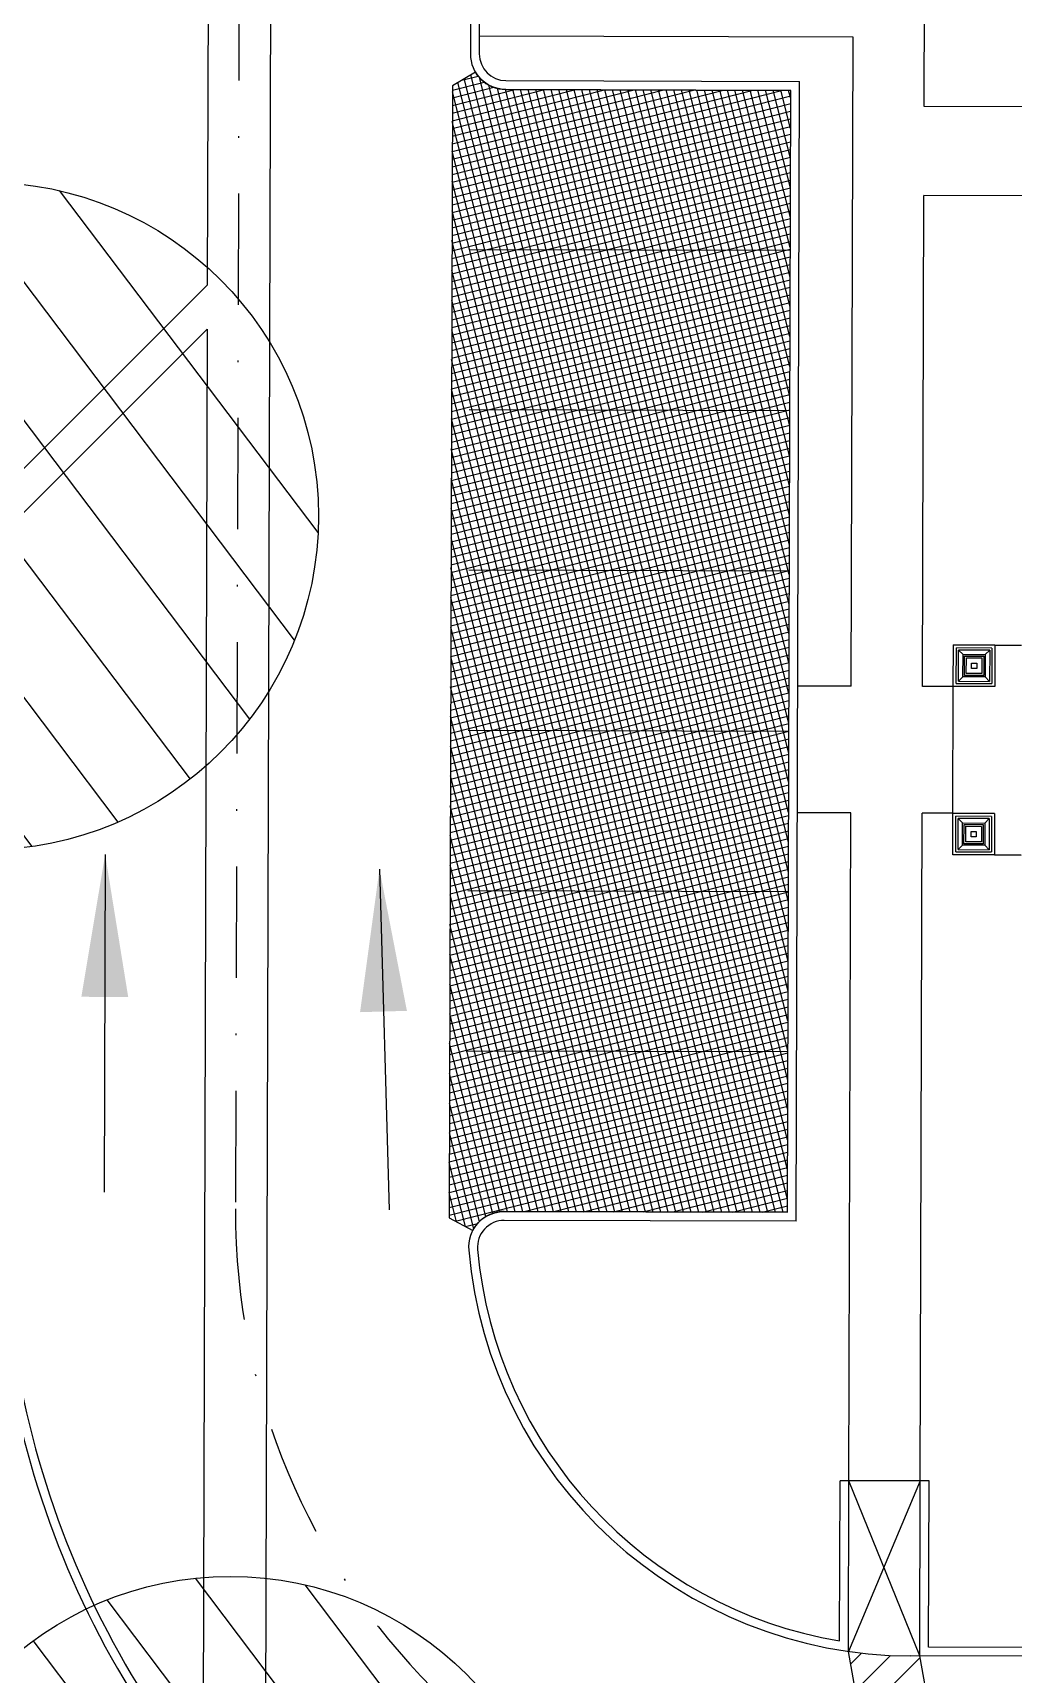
# Model space of a CAD drawing. Header units: feet. Extents: x 26064 to 27719, y 16802 to 28989.
# Drawn here: x 27101 to 27156, y 17176.1 to 17268.3 of the extents above; entities that cross this region are included whole.
import ezdxf

# ---------------------------------------------------------------- set-up
doc = ezdxf.new("R2010")
doc.units = ezdxf.units.FT
doc.header["$LTSCALE"] = 50
doc.header["$MEASUREMENT"] = 0
for name, pattern in [('CENTERPL', [0.25, 0.125, -0.0625, 0, -0.0625]), ('HIDDEN', [0.375, 0.25, -0.125]), ('HIDDEN2', [0.1875, 0.125, -0.0625])]:
    doc.linetypes.add(name, pattern=pattern)
for name, color, linetype in [('BUILDING-INTERIOR', 251, 'Continuous'), ('BUILDINGS', 5, 'Continuous'), ('CL-ROADS', 9, 'CENTERPL'), ('CONC-5INCH-BOUNDS', 251, 'Continuous'), ('CONC-5INCH-HATCH', 251, 'Continuous'), ('CURB-B', 4, 'Continuous'), ('CURB-F', 32, 'Continuous'), ('DEMO-STORM SEWER', 13, 'HIDDEN2'), ('INLET PROTECTION', 1, 'HIDDEN'), ('PAINT-MARKINGS', 32, 'Continuous'), ('PARKSTRIPES', 32, 'Continuous'), ('SD-OUTER', 6, 'Continuous'), ('SD-OUTER-PRIVATE', 6, 'Continuous'), ('SD-STRUCTURE', 6, 'Continuous'), ('SIDEWALK', 9, 'Continuous')]:
    doc.layers.add(name, color=color, linetype=linetype)
doc.styles.add('ls80', font='simplex', dxfattribs={"oblique": 15, "height": 4})
doc.dimstyles.new('dim', dxfattribs={"dimtxt": 0.18, "dimasz": 0.16, "dimexe": 0.0625, "dimexo": 0.0625, "dimgap": 0.03, "dimtad": 3, "dimdec": 4, "dimzin": 0, "dimdsep": 46, "dimtxsty": 'ls80', "dimcen": 0.09, "dimclrd": 256, "dimclre": 256, "dimclrt": 256, "dimaunit": 1, "dimadec": 4, "dimazin": 0, "dimtfac": 1, "dimtdec": 4, "dimtofl": 0, "dimtmove": 2, "dimatfit": 3, "dimfxl": 0, "dimtolj": 1, "dimtzin": 0, "dimlwd": -1, "dimlwe": -1, "dimarcsym": 0})

msp = doc.modelspace()

# ---------------------------------------------------------------- hatches: boundary and pattern name
at = {"layer": 'CONC-5INCH-HATCH'}
h = msp.add_hatch(dxfattribs=at)
h.set_pattern_fill('ANSI37', scale=3.33, angle=329.2625, style=0)
edge = h.paths.add_edge_path()
edge.add_line((27143.32038, 17202.02283), (27143.50426, 17265.02736))
edge.add_line((27143.50426, 17265.02736), (27127.51153, 17265.07404))
edge.add_arc((27127.51737, 17267.07403), 2, 210.720891, 269.8327778, ccw=False)
edge.add_line((27125.79804, 17266.05231), (27124.50854, 17265.28603))
edge.add_line((27124.50854, 17265.28603), (27124.32438, 17202.18757))
edge.add_arc((27150.32427, 17202.11169), 26, 179.8327778, 180.8801591)
edge.add_line((27124.32734, 17201.7123), (27125.65178, 17201.00813))
edge.add_arc((27127.4177, 17200.06923), 2, 89.8327778, 152.0015907, ccw=False)
edge.add_line((27127.42354, 17202.06922), (27143.32038, 17202.02283))
at = {"layer": 'INLET PROTECTION', "linetype": 'Continuous'}
h = msp.add_hatch(dxfattribs=at)
h.set_pattern_fill('ANSI31', scale=37.499998, angle=262.0889784, style=0)
h.set_pattern_definition([(307.088978, (51209.2265, -6023.606), (3.7392183, 2.82681806), [])])
edge = h.paths.add_edge_path()
edge.add_arc((27098.23828, 17241.12038), 18.75, 0, 360)
h = msp.add_hatch(dxfattribs=at)
h.set_pattern_fill('ANSI31', scale=37.499998, angle=262.0889784, style=0)
h.set_pattern_definition([(307.088978, (51223.022, -6101.8994), (3.7392183, 2.82681806), [])])
edge = h.paths.add_edge_path()
edge.add_arc((27112.03389, 17162.8267), 18.75, 0, 360)
at = {"layer": 'PAINT-MARKINGS'}
h = msp.add_hatch(dxfattribs=at)
h.set_pattern_fill('ANSI31', scale=10, style=0)
h.paths.add_polyline_path([(27151.47913, 17150.57287, -0.08221348), (27154.70328, 17151.09695), (27155.48057, 17151.09468), (27150.7477, 17177.10861), (27150.26315, 17177.11002, -0.0352851), (27146.74844, 17177.36738)])

# ---------------------------------------------------------------- linework, layer by layer
at = {"layer": 'BUILDING-INTERIOR', "color": 7, "ltscale": 12}
for p, q in [((27152.63265, 17231.55144), (27152.63945, 17233.88387)), ((27152.63265, 17231.55144), (27152.63945, 17233.88387)), ((27152.63945, 17233.88387), (27154.97189, 17233.87707)), ((27154.97189, 17233.87707), (27152.63945, 17233.88387)), ((27152.63945, 17233.88387), (27154.97189, 17233.87707)), ((27154.97189, 17233.87707), (27152.63945, 17233.88387)), ((27152.79973, 17231.71755), (27152.80557, 17233.71678)), ((27152.79973, 17231.71755), (27152.80557, 17233.71678)), ((27154.8048, 17233.71095), (27152.80558, 17233.71678)), ((27154.8048, 17233.71095), (27152.80558, 17233.71678)), ((27152.92505, 17231.84214), (27152.93015, 17233.59147)), ((27152.92505, 17231.84214), (27152.93015, 17233.59147)), ((27154.67948, 17233.58636), (27152.93016, 17233.59147)), ((27153.17933, 17233.34083), (27152.93016, 17233.59147)), ((27154.67948, 17233.58636), (27152.93016, 17233.59147)), ((27153.17933, 17233.34083), (27152.93016, 17233.59147)), ((27153.17568, 17232.09131), (27153.17933, 17233.34083)), ((27153.17568, 17232.09131), (27153.17933, 17233.34083)), ((27153.17933, 17233.34083), (27154.42885, 17233.33719)), ((27153.17933, 17233.34083), (27154.42885, 17233.33719)), ((27154.42885, 17233.33719), (27154.4252, 17232.08767)), ((27154.42885, 17233.33719), (27154.4252, 17232.08767)), ((27154.42885, 17233.33719), (27154.67948, 17233.58636)), ((27154.42885, 17233.33719), (27154.67948, 17233.58636)), ((27154.67948, 17233.58636), (27154.67438, 17231.83703)), ((27154.67948, 17233.58636), (27154.67438, 17231.83703)), ((27154.8048, 17233.71095), (27154.79897, 17231.71174)), ((27154.8048, 17233.71095), (27154.79897, 17231.71174)), ((27154.97189, 17233.87707), (27154.96508, 17231.54463)), ((27154.97189, 17233.87707), (27154.96508, 17231.54463)), ((27153.25923, 17232.17437), (27153.26239, 17233.25729)), ((27153.25923, 17232.17437), (27153.26239, 17233.25729)), ((27153.26239, 17233.25729), (27154.34531, 17233.25413)), ((27153.26239, 17233.25729), (27154.34531, 17233.25413)), ((27153.36366, 17232.2782), (27153.36621, 17233.15286)), ((27153.36366, 17232.2782), (27153.36621, 17233.15286)), ((27153.36621, 17233.15286), (27154.24088, 17233.15031)), ((27153.36621, 17233.15286), (27154.24088, 17233.15031)), ((27153.65606, 17232.5689), (27153.65692, 17232.86045)), ((27153.65606, 17232.5689), (27153.65692, 17232.86045)), ((27153.94762, 17232.56805), (27153.65606, 17232.5689)), ((27153.94762, 17232.56805), (27153.65606, 17232.5689)), ((27153.65692, 17232.86045), (27153.94847, 17232.8596)), ((27153.65692, 17232.86045), (27153.94847, 17232.8596)), ((27153.94847, 17232.8596), (27153.94762, 17232.56805)), ((27153.94847, 17232.8596), (27153.94762, 17232.56805)), ((27154.24088, 17233.15031), (27154.23832, 17232.27564)), ((27154.24088, 17233.15031), (27154.23832, 17232.27564)), ((27154.34531, 17233.25413), (27154.34215, 17232.17121)), ((27154.34531, 17233.25413), (27154.34215, 17232.17121)), ((27152.61186, 17224.42917), (27152.63265, 17231.55144)), ((27154.96508, 17231.54463), (27152.63265, 17231.55144)), ((27154.96508, 17231.54463), (27152.63265, 17231.55144)), ((27152.79973, 17231.71755), (27154.79897, 17231.71172)), ((27152.79973, 17231.71755), (27154.79897, 17231.71172)), ((27153.17568, 17232.09131), (27152.92505, 17231.84214)), ((27153.17568, 17232.09131), (27152.92505, 17231.84214)), ((27152.92505, 17231.84214), (27154.67438, 17231.83703)), ((27152.92505, 17231.84214), (27154.67438, 17231.83703)), ((27154.4252, 17232.08767), (27153.17568, 17232.09131)), ((27154.4252, 17232.08767), (27153.17568, 17232.09131)), ((27154.34215, 17232.17121), (27153.25923, 17232.17437)), ((27154.34215, 17232.17121), (27153.25923, 17232.17437)), ((27154.23832, 17232.27564), (27153.36366, 17232.2782)), ((27154.23832, 17232.27564), (27153.36366, 17232.2782)), ((27154.4252, 17232.08767), (27154.67438, 17231.83703)), ((27154.4252, 17232.08767), (27154.67438, 17231.83703)), ((27152.60505, 17222.09674), (27152.61186, 17224.42917)), ((27152.60505, 17222.09674), (27152.61186, 17224.42917)), ((27152.61186, 17224.42917), (27154.9443, 17224.42237)), ((27154.9443, 17224.42237), (27152.61186, 17224.42917)), ((27152.61186, 17224.42917), (27154.9443, 17224.42237)), ((27154.9443, 17224.42237), (27152.61186, 17224.42917)), ((27152.77214, 17222.26285), (27152.77797, 17224.26208)), ((27152.77214, 17222.26285), (27152.77797, 17224.26208)), ((27154.77721, 17224.25625), (27152.77798, 17224.26208)), ((27154.77721, 17224.25625), (27152.77798, 17224.26208)), ((27152.89746, 17222.38744), (27152.90256, 17224.13677)), ((27152.89746, 17222.38744), (27152.90256, 17224.13677)), ((27154.65189, 17224.13166), (27152.90257, 17224.13677)), ((27153.15174, 17223.88613), (27152.90257, 17224.13677)), ((27154.65189, 17224.13166), (27152.90257, 17224.13677)), ((27153.15174, 17223.88613), (27152.90257, 17224.13677)), ((27154.40126, 17223.88249), (27154.65189, 17224.13166)), ((27154.40126, 17223.88249), (27154.65189, 17224.13166)), ((27154.65189, 17224.13166), (27154.64679, 17222.38234)), ((27154.65189, 17224.13166), (27154.64679, 17222.38234)), ((27154.77721, 17224.25625), (27154.77137, 17222.25704)), ((27154.77721, 17224.25625), (27154.77137, 17222.25704)), ((27154.9443, 17224.42237), (27154.93749, 17222.08993)), ((27154.9443, 17224.42237), (27154.93749, 17222.08993)), ((27153.14809, 17222.63662), (27153.15174, 17223.88613)), ((27153.14809, 17222.63662), (27153.15174, 17223.88613)), ((27153.15174, 17223.88613), (27154.40126, 17223.88249)), ((27153.15174, 17223.88613), (27154.40126, 17223.88249)), ((27153.23163, 17222.71967), (27153.23479, 17223.80259)), ((27153.23163, 17222.71967), (27153.23479, 17223.80259)), ((27153.23479, 17223.80259), (27154.31771, 17223.79943)), ((27153.23479, 17223.80259), (27154.31771, 17223.79943)), ((27153.33606, 17222.8235), (27153.33862, 17223.69816)), ((27153.33606, 17222.8235), (27153.33862, 17223.69816)), ((27153.33862, 17223.69816), (27154.21328, 17223.69561)), ((27153.33862, 17223.69816), (27154.21328, 17223.69561)), ((27153.62847, 17223.1142), (27153.62932, 17223.40575)), ((27153.62847, 17223.1142), (27153.62932, 17223.40575)), ((27153.62932, 17223.40575), (27153.92088, 17223.4049)), ((27153.62932, 17223.40575), (27153.92088, 17223.4049)), ((27153.92088, 17223.4049), (27153.92002, 17223.11335)), ((27153.92088, 17223.4049), (27153.92002, 17223.11335)), ((27154.21328, 17223.69561), (27154.21073, 17222.82094)), ((27154.21328, 17223.69561), (27154.21073, 17222.82094)), ((27154.31771, 17223.79943), (27154.31455, 17222.71651)), ((27154.31771, 17223.79943), (27154.31455, 17222.71651)), ((27154.40126, 17223.88249), (27154.39761, 17222.63297)), ((27154.40126, 17223.88249), (27154.39761, 17222.63297)), ((27152.77214, 17222.26285), (27154.77137, 17222.25702)), ((27152.77214, 17222.26285), (27154.77137, 17222.25702)), ((27153.14809, 17222.63662), (27152.89746, 17222.38744)), ((27153.14809, 17222.63662), (27152.89746, 17222.38744)), ((27152.89746, 17222.38744), (27154.64679, 17222.38234)), ((27152.89746, 17222.38744), (27154.64679, 17222.38234)), ((27154.39761, 17222.63297), (27153.14809, 17222.63662)), ((27154.39761, 17222.63297), (27153.14809, 17222.63662)), ((27154.31455, 17222.71651), (27153.23163, 17222.71967)), ((27154.31455, 17222.71651), (27153.23163, 17222.71967)), ((27154.21073, 17222.82094), (27153.33606, 17222.8235)), ((27154.21073, 17222.82094), (27153.33606, 17222.8235)), ((27153.92002, 17223.11335), (27153.62847, 17223.1142)), ((27153.92002, 17223.11335), (27153.62847, 17223.1142)), ((27154.39761, 17222.63297), (27154.64679, 17222.38234)), ((27154.39761, 17222.63297), (27154.64679, 17222.38234)), ((27154.93749, 17222.08993), (27152.60505, 17222.09674)), ((27154.93749, 17222.08993), (27152.60505, 17222.09674)), ((27154.93749, 17222.08993), (27156.43691, 17222.08555))]:
    msp.add_line(p, q, dxfattribs=at)
at = {"layer": 'BUILDING-INTERIOR', "color": 7, "ltscale": 6}
msp.add_line((27154.97189, 17233.87707), (27156.47131, 17233.87269), dxfattribs=at)
at = {"layer": 'BUILDINGS', "color": 7, "flags": 128}
msp.add_lwpolyline([(27156.43691, 17222.08555), (27154.93749, 17222.08993), (27152.60505, 17222.09674), (27152.61186, 17224.42917), (27152.63265, 17231.55144), (27152.63945, 17233.88387), (27156.47131, 17233.87269)], dxfattribs=at)
at = {"layer": 'CL-ROADS', "color": 7}
msp.add_line((27113.41018, 17574.23452), (27112.32443, 17202.22259), dxfattribs=at)
msp.add_arc((27150.32427, 17202.11169), 38, 179.8327778, 269.8167249, dxfattribs=at)
at = {"layer": 'CONC-5INCH-BOUNDS', "color": 7, "flags": 128}
msp.add_lwpolyline([(27143.32038, 17202.02283), (27143.50426, 17265.02736), (27127.51153, 17265.07404, -0.26380013), (27125.79804, 17266.05231), (27124.50854, 17265.28603), (27124.32438, 17202.18757, 0.00457009), (27124.32734, 17201.7123), (27125.65178, 17201.00813, -0.27811794), (27127.42354, 17202.06922)], format="xyb", close=True, dxfattribs=at)
at = {"layer": 'CURB-B', "color": 7, "flags": 128}
for points in [[(27126.03483, 17273.05938), (27126.01738, 17267.07841)], [(27127.51299, 17265.57403), (27144.00572, 17265.5259)], [(27143.81892, 17201.52137), (27144.00572, 17265.5259)], [(27143.81892, 17201.52137), (27127.42208, 17201.56923)], [(27146.25014, 17177.95152), (27146.27641, 17186.9517)], [(27151.27639, 17186.9371), (27146.27641, 17186.9517)], [(27151.24916, 17177.60714), (27151.27639, 17186.9371)], [(27156.70142, 17177.59123), (27151.24916, 17177.60714)]]:
    msp.add_lwpolyline(points, dxfattribs=at)
for points in [[(27126.01738, 17267.07841, 0.41421356), (27127.51299, 17265.57403)], [(27098.82896, 17202.56059, 0.22178862), (27116.8935, 17162.93786)], [(27127.42208, 17201.56923, 0.44123409), (27125.92356, 17199.93674)], [(27125.92356, 17199.93674, 0.34107238), (27146.25014, 17177.95152)]]:
    msp.add_lwpolyline(points, format="xyb", dxfattribs=at)
at = {"layer": 'CURB-F', "color": 7}
for p, q in [((27125.53483, 17273.06084), (27125.51738, 17267.07986)), ((27127.51153, 17265.07404), (27143.50426, 17265.02736)), ((27143.32038, 17202.02283), (27143.50426, 17265.02736)), ((27143.32038, 17202.02283), (27127.42354, 17202.06922)), ((27146.74844, 17177.36738), (27146.7764, 17186.95024)), ((27150.7477, 17177.10861), (27150.77639, 17186.93856)), ((27156.69996, 17177.09123), (27150.2449, 17177.11007))]:
    msp.add_line(p, q, dxfattribs=at)
for centre, radius, start, end in [((27127.51737, 17267.07403), 2, 179.8327778, 269.8327778), ((27150.32699, 17202.10994), 51, 179.4969902, 229.5191477), ((27127.4177, 17200.06923), 2, 89.8327778, 185.0676063), ((27150.32699, 17202.10994), 25, 185.0885173, 269.8118667)]:
    msp.add_arc(centre, radius, start, end, dxfattribs=at)
at = {"layer": 'DEMO-STORM SEWER', "color": 7}
msp.add_arc((27001.61095, 17146.38729), 101.25, 359.7969444, 32.7969444, dxfattribs=at)
at = {"layer": 'INLET PROTECTION', "color": 7, "linetype": 'Continuous'}
for centre in [(27098.23828, 17241.12038), (27112.03389, 17162.8267)]:
    msp.add_circle(centre, 18.75, dxfattribs=at)
at = {"layer": 'PAINT-MARKINGS', "color": 7}
for p, q in [((27151.47913, 17150.57287), (27146.74844, 17177.36738)), ((27155.48067, 17151.09409), (27150.7477, 17177.10861))]:
    msp.add_line(p, q, dxfattribs=at)
at = {"layer": 'PARKSTRIPES', "color": 7}
for p, q in [((27143.478, 17256.0274), (27125.47807, 17256.07993)), ((27143.45173, 17247.02744), (27125.45181, 17247.07997)), ((27143.42546, 17238.02748), (27125.42554, 17238.08001)), ((27143.3992, 17229.02751), (27125.39927, 17229.08005)), ((27143.37293, 17220.02755), (27125.37301, 17220.08009)), ((27143.34666, 17211.02759), (27125.34674, 17211.08012))]:
    msp.add_line(p, q, dxfattribs=at)
at = {"layer": 'SD-OUTER', "color": 7}
for p, q in [((27111.26682, 17434.66314), (27110.73981, 17254.09212)), ((27114.76681, 17434.65293), (27113.98456, 17166.63007)), ((27110.73257, 17251.61), (27110.48457, 17166.64028))]:
    msp.add_line(p, q, dxfattribs=at)
at = {"layer": 'SD-OUTER-PRIVATE', "color": 7}
for p, q in [((27099.4464, 17242.79871), (27110.73981, 17254.09212)), ((27099.43916, 17240.31659), (27110.73257, 17251.61))]:
    msp.add_line(p, q, dxfattribs=at)
at = {"layer": 'SIDEWALK', "color": 7}
for p, q in [((27151.00164, 17264.11774), (27151.08986, 17294.34474)), ((27147.01298, 17268.00763), (27126.02027, 17268.0689)), ((27146.90663, 17231.56815), (27147.01298, 17268.00763)), ((27160.01598, 17264.09143), (27151.00164, 17264.11774)), ((27150.90661, 17231.55647), (27150.98705, 17259.11776)), ((27160.00139, 17259.09145), (27150.98705, 17259.11776)), ((27146.90663, 17231.56815), (27143.90664, 17231.5769)), ((27152.63265, 17231.55144), (27150.90661, 17231.55647)), ((27146.88584, 17224.44589), (27143.88585, 17224.45464)), ((27146.7764, 17186.95024), (27146.88584, 17224.44589)), ((27150.77639, 17186.93856), (27150.88582, 17224.43421)), ((27152.61186, 17224.42917), (27150.88582, 17224.43421)), ((27150.77639, 17186.93856), (27146.74844, 17177.36738)), ((27150.7477, 17177.10861), (27146.7764, 17186.95024))]:
    msp.add_line(p, q, dxfattribs=at)

# ---------------------------------------------------------------- leaders
at = {"layer": 'SD-STRUCTURE', "color": 7}
for points in [[(27105.0118, 17222.11994), (27104.96129, 17203.14878)], [(27120.41343, 17221.29509), (27120.9547, 17202.1702)]]:
    msp.add_leader(points, dimstyle='dim', override={"dimscale": 50, "dimgap": 0.03, "dimtad": 0, "dimpost": "'"}, dxfattribs=at)

doc.saveas('drawing.dxf')
